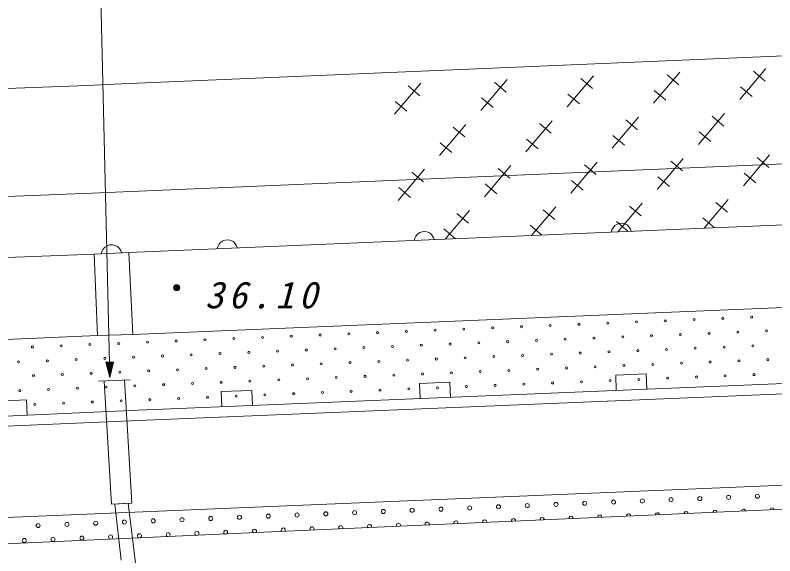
# Model space of a CAD drawing. Units: millimetres, scale not verified. Extents: x 40000 to 680000, y 20000 to 380000.
# Drawn here: x 269591 to 306899, y 293057 to 319637 of the extents above; entities that cross this region are included whole.
import ezdxf

# ---------------------------------------------------------------- set-up
doc = ezdxf.new("R2010")
doc.units = ezdxf.units.MM
doc.header["$LTSCALE"] = 1000
doc.layers.add('S-BGD', color=7, linetype='Continuous', lineweight=13)
doc.styles.add('ＭＳ ゴシック', font='')
doc.styles.get('ＭＳ ゴシック').set_extended_font_data('MS Gothic')

msp = doc.modelspace()

# ---------------------------------------------------------------- linework, layer by layer
at = {"layer": 'S-BGD'}
for p, q in [((274243, 301827), (273714, 323781)), ((274817, 316257), (332897, 318712)), ((300937, 315308), (302227, 316836)), ((305176, 315487), (306466, 317016)), ((305853, 316879), (306426, 316395)), ((292460, 314950), (293750, 316478)), ((296699, 315129), (297988, 316657)), ((297376, 316520), (297949, 316037)), ((301614, 316699), (302188, 316216)), ((261288, 315713), (273133, 316187)), ((273133, 316187), (274817, 316257)), ((288221, 314771), (289511, 316299)), ((288898, 316162), (289471, 315678)), ((293137, 316341), (293710, 315857)), ((305781, 315631), (305208, 316114)), ((297304, 315272), (296731, 315756)), ((301543, 315451), (300969, 315935)), ((288826, 314914), (288253, 315398)), ((293065, 315093), (292492, 315577)), ((298908, 313099), (300197, 314627)), ((303146, 313278), (304436, 314807)), ((303823, 314670), (304397, 314186)), ((290430, 312741), (291720, 314269)), ((291107, 314132), (291680, 313648)), ((294669, 312920), (295959, 314448)), ((295346, 314311), (295919, 313828)), ((299585, 314490), (300158, 314007)), ((303752, 313422), (303178, 313905)), ((273348, 310892), (333113, 313416)), ((295274, 313063), (294701, 313547)), ((299513, 313242), (298940, 313726)), ((291035, 312884), (290462, 313368)), ((305355, 311248), (306645, 312777)), ((306032, 312640), (306606, 312156)), ((296878, 310890), (298168, 312418)), ((297555, 312281), (298128, 311798)), ((301117, 311069), (302406, 312598)), ((301794, 312461), (302367, 311977)), ((288400, 310532), (289690, 312060)), ((289077, 311923), (289650, 311439)), ((292639, 310711), (293929, 312239)), ((293316, 312102), (293889, 311619)), ((301722, 311213), (301149, 311696)), ((305961, 311392), (305387, 311875)), ((289005, 310675), (288432, 311159)), ((293244, 310854), (292671, 311338)), ((297483, 311033), (296910, 311517)), ((261174, 310404), (273348, 310892)), ((333235, 310418), (275165, 307964)), ((303426, 309159), (304615, 310568)), ((304003, 310431), (304576, 309947)), ((290710, 308621), (291899, 310030)), ((294949, 308800), (296138, 310209)), ((295525, 310072), (296098, 309589)), ((299187, 308980), (300377, 310389)), ((299764, 310252), (300337, 309768)), ((291286, 309893), (291859, 309410)), ((303931, 309183), (303358, 309666)), ((295453, 308824), (294880, 309308)), ((298952, 309182), (299042, 309296)), ((299042, 309296), (299150, 309361)), ((299692, 309004), (299119, 309487)), ((299150, 309361), (299266, 309401)), ((299266, 309401), (299420, 309407)), ((299420, 309407), (299539, 309377)), ((299539, 309377), (299652, 309322)), ((299652, 309322), (299754, 309216)), ((289364, 308887), (289471, 308952)), ((289471, 308952), (289587, 308992)), ((289587, 308992), (289742, 308998)), ((289742, 308998), (289861, 308968)), ((289861, 308968), (289973, 308913)), ((289973, 308913), (290075, 308807)), ((291214, 308645), (290641, 309129)), ((298861, 308966), (298896, 309082)), ((298896, 309082), (298952, 309182)), ((299754, 309216), (299818, 309121)), ((299818, 309121), (299860, 309008)), ((279685, 308478), (279793, 308543)), ((279793, 308543), (279909, 308583)), ((279909, 308583), (280064, 308589)), ((280064, 308589), (280182, 308559)), ((280182, 308559), (280295, 308504)), ((289183, 308557), (289218, 308673)), ((289218, 308673), (289274, 308773)), ((289274, 308773), (289364, 308887)), ((290075, 308807), (290139, 308712)), ((290139, 308712), (290182, 308599)), ((273909, 308125), (274000, 308239)), ((274000, 308239), (274107, 308303)), ((274107, 308303), (274223, 308343)), ((274223, 308343), (274378, 308350)), ((274378, 308350), (274497, 308319)), ((274497, 308319), (274609, 308264)), ((274609, 308264), (274711, 308158)), ((279504, 308148), (279539, 308264)), ((279539, 308264), (279595, 308364)), ((279595, 308364), (279685, 308478)), ((280295, 308504), (280397, 308398)), ((280397, 308398), (280461, 308303)), ((280461, 308303), (280503, 308190)), ((273471, 307894), (261110, 307399)), ((275165, 307964), (273471, 307894)), ((273633, 303890), (273471, 307894)), ((273818, 307908), (273853, 308025)), ((273853, 308025), (273909, 308125)), ((274711, 308158), (274775, 308063)), ((274775, 308063), (274817, 307950)), ((275365, 303937), (275165, 307964)), ((275365, 303937), (333178, 306327)), ((251844, 302947), (273633, 303890)), ((273633, 303890), (275365, 303937)), ((274413, 302581), (274038, 302572)), ((274038, 302572), (274243, 301827)), ((274243, 301827), (274413, 302581)), ((295094, 301017), (333259, 302610)), ((274066, 302554), (274385, 302561)), ((274241, 301903), (274066, 302554)), ((274095, 302526), (274357, 302533)), ((274240, 301980), (274095, 302526)), ((274124, 302499), (274330, 302504)), ((274238, 302055), (274124, 302499)), ((274153, 302471), (274303, 302475)), ((274236, 302132), (274153, 302471)), ((274181, 302444), (274275, 302446)), ((274234, 302207), (274181, 302444)), ((274232, 302284), (274210, 302417)), ((274210, 302417), (274248, 302417)), ((274229, 302417), (274232, 302284)), ((274248, 302417), (274232, 302284)), ((274275, 302446), (274234, 302207)), ((274303, 302475), (274236, 302132)), ((274330, 302504), (274238, 302055)), ((274357, 302533), (274240, 301980)), ((274385, 302561), (274241, 301905)), ((295115, 300518), (333280, 302111)), ((300583, 301997), (299084, 301935)), ((299084, 301935), (299115, 301185)), ((300614, 301248), (300583, 301997)), ((275235, 301707), (273690, 301642)), ((274316, 295592), (273963, 301645)), ((275314, 295650), (274962, 301704)), ((290945, 301596), (289447, 301534)), ((289447, 301534), (289478, 300784)), ((290976, 300846), (290945, 301596)), ((281212, 301192), (279713, 301130)), ((279713, 301130), (279744, 300380)), ((281243, 300443), (281212, 301192)), ((270153, 300724), (268654, 300660)), ((270185, 299975), (270153, 300724)), ((275627, 300210), (295094, 301017)), ((275648, 299710), (295115, 300518)), ((250868, 299143), (275626, 300210)), ((250885, 298644), (275648, 299710)), ((309763, 296639), (281761, 295468)), ((275314, 295650), (274316, 295592)), ((275148, 295643), (274482, 295599)), ((274798, 292846), (274482, 295599)), ((275526, 292426), (275148, 295643)), ((281761, 295468), (258024, 294465)), ((309851, 295453), (281809, 294212)), ((281809, 294212), (258102, 293168))]:
    msp.add_line(p, q, dxfattribs=at)
for centre, radius in [((277523, 306235), 150), ((277523, 306235), 131), ((277523, 306235), 112), ((277523, 306235), 93.7), ((277523, 306235), 75), ((277523, 306235), 56.2), ((277523, 306235), 37.5), ((277523, 306235), 18.7), ((305760, 304791), 49.7), ((295869, 304381), 49.7), ((297282, 304439), 49.7), ((298695, 304498), 49.7), ((300108, 304557), 49.7), ((301521, 304615), 49.7), ((302934, 304674), 49.7), ((304347, 304733), 49.7), ((287391, 304029), 49.7), ((288804, 304088), 49.7), ((290217, 304146), 49.7), ((291630, 304205), 49.7), ((293043, 304264), 49.7), ((294456, 304322), 49.7), ((305083, 304055), 49.7), ((306496, 304114), 49.7), ((278913, 303677), 49.7), ((280326, 303736), 49.7), ((281739, 303794), 49.7), ((283152, 303853), 49.7), ((284565, 303912), 49.7), ((285978, 303970), 49.7), ((295192, 303645), 49.7), ((296605, 303704), 49.7), ((298018, 303762), 49.7), ((299431, 303821), 49.7), ((300844, 303879), 49.7), ((302257, 303938), 49.7), ((303670, 303997), 49.7), ((270435, 303325), 49.7), ((271848, 303384), 49.7), ((273261, 303443), 49.7), ((274674, 303501), 49.7), ((276087, 303560), 49.7), ((277500, 303619), 49.7), ((286714, 303293), 49.7), ((288127, 303352), 49.7), ((289540, 303410), 49.7), ((290953, 303469), 49.7), ((292366, 303528), 49.7), ((293779, 303586), 49.7), ((302993, 303261), 49.7), ((304406, 303320), 49.7), ((305819, 303378), 49.7), ((278236, 302941), 49.7), ((279649, 303000), 49.7), ((281062, 303059), 49.7), ((282475, 303117), 49.7), ((283888, 303176), 49.7), ((285301, 303235), 49.7), ((294515, 302909), 49.7), ((295928, 302968), 49.7), ((297341, 303026), 49.7), ((298754, 303085), 49.7), ((300167, 303144), 49.7), ((301580, 303202), 49.7), ((269758, 302590), 49.7), ((271171, 302648), 49.7), ((272584, 302707), 49.7), ((273997, 302766), 49.7), ((275410, 302824), 49.7), ((276823, 302883), 49.7), ((286037, 302557), 49.7), ((287450, 302616), 49.7), ((288863, 302675), 49.7), ((290276, 302733), 49.7), ((291689, 302792), 49.7), ((293102, 302851), 49.7), ((302316, 302525), 49.7), ((303729, 302584), 49.7), ((305142, 302642), 49.7), ((306555, 302701), 49.7), ((276146, 302147), 49.7), ((277559, 302206), 49.7), ((278972, 302264), 49.7), ((280385, 302323), 49.7), ((281798, 302381), 49.7), ((283211, 302440), 49.7), ((284624, 302499), 49.7), ((293838, 302173), 49.7), ((295251, 302232), 49.7), ((296664, 302291), 49.7), ((298077, 302349), 49.7), ((299490, 302408), 49.7), ((300903, 302467), 49.7), ((270494, 301912), 49.7), ((271907, 301971), 49.7), ((273320, 302030), 49.7), ((274733, 302088), 49.7), ((285360, 301822), 49.7), ((286773, 301880), 49.7), ((288186, 301939), 49.7), ((289599, 301997), 49.7), ((291012, 302056), 49.7), ((292425, 302115), 49.7), ((301639, 301789), 49.7), ((303052, 301848), 49.7), ((304465, 301907), 49.7), ((305878, 301965), 49.7), ((275469, 301411), 49.7), ((276882, 301470), 49.7), ((278295, 301528), 49.7), ((279708, 301587), 49.7), ((281121, 301646), 49.7), ((282534, 301704), 49.7), ((283947, 301763), 49.7), ((293161, 301438), 49.7), ((294574, 301496), 49.7), ((295987, 301555), 49.7), ((297400, 301613), 49.7), ((298813, 301672), 49.7), ((300226, 301731), 49.7), ((269817, 301177), 49.7), ((271230, 301235), 49.7), ((272643, 301294), 49.7), ((274056, 301353), 49.7), ((283270, 301027), 49.7), ((284683, 301086), 49.7), ((286096, 301144), 49.7), ((287509, 301203), 49.7), ((288922, 301262), 49.7), ((290335, 301320), 49.7), ((291748, 301379), 49.7), ((274792, 300675), 49.7), ((276205, 300734), 49.7), ((277618, 300793), 49.7), ((279031, 300851), 49.7), ((280444, 300910), 49.7), ((281857, 300968), 49.7), ((270553, 300499), 49.7), ((271966, 300558), 49.7), ((273379, 300617), 49.7), ((300392, 295756), 99.5), ((301805, 295814), 99.5), ((303218, 295871), 99.5), ((304631, 295929), 99.5), ((306044, 295987), 99.5), ((291914, 295410), 99.5), ((293327, 295468), 99.5), ((294740, 295525), 99.5), ((296153, 295583), 99.5), ((297566, 295641), 99.5), ((298979, 295698), 99.5), ((282022, 295006), 99.5), ((283435, 295064), 99.5), ((284848, 295122), 99.5), ((286261, 295179), 99.5), ((287674, 295237), 99.5), ((289087, 295295), 99.5), ((290500, 295352), 99.5), ((273544, 294660), 99.5), ((274957, 294718), 99.5), ((276370, 294776), 99.5), ((277783, 294833), 99.5), ((279196, 294891), 99.5), ((280609, 294949), 99.5), ((270718, 294545), 99.5), ((272131, 294603), 99.5), ((272866, 293925), 99.5), ((274279, 293983), 99.5), ((270040, 293810), 99.5), ((271453, 293867), 99.5)]:
    msp.add_circle(centre, radius, dxfattribs=at)
for centre, start, end in [((299714, 295021), 353.1435, 191.9221), ((301127, 295078), 355.9529, 189.1127), ((302540, 295136), 358.7464, 186.3192), ((303953, 295194), 1.531, 183.5346), ((305366, 295251), 4.3132, 180.7524), ((306779, 295309), 7.0996, 177.966), ((291236, 294675), 335.5028, 209.5628), ((292649, 294732), 338.585, 206.4806), ((294062, 294790), 341.5952, 203.4704), ((295475, 294848), 344.5459, 200.5197), ((296888, 294905), 347.4481, 197.6175), ((298301, 294963), 350.3112, 194.7545), ((281345, 294271), 310.0071, 235.0387), ((282758, 294329), 314.3074, 230.7582), ((284171, 294386), 318.3285, 226.7371), ((285584, 294444), 322.0917, 222.974), ((286997, 294502), 325.6547, 219.4109), ((288410, 294559), 329.0586, 216.007), ((289823, 294617), 332.3335, 212.7321), ((275692, 294040), 284.5915, 260.4543), ((277105, 294098), 293.8052, 251.2407), ((278519, 294156), 300.1839, 244.8619), ((279932, 294213), 305.4234, 239.6224)]:
    msp.add_arc(centre, 99.5, start, end, dxfattribs=at)

# ---------------------------------------------------------------- texts
at = {"layer": 'S-BGD', "insert": (278915, 305202), "char_height": 1320, "attachment_point": 7, "style": 'ＭＳ ゴシック'}
msp.add_mtext('\\T1.28;\\Q15;36.10', dxfattribs=at)

doc.saveas('drawing.dxf')
